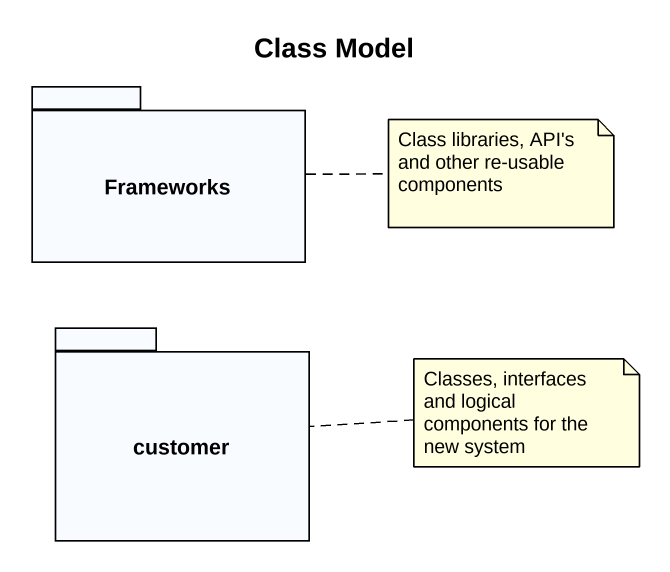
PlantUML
@startuml
title Class Model
package Frameworks {
}
package customer {
}
note right of Frameworks : Class libraries, API's and other re-usable components
note right of customer : Classes, interfaces and logical components for the new system
@enduml
